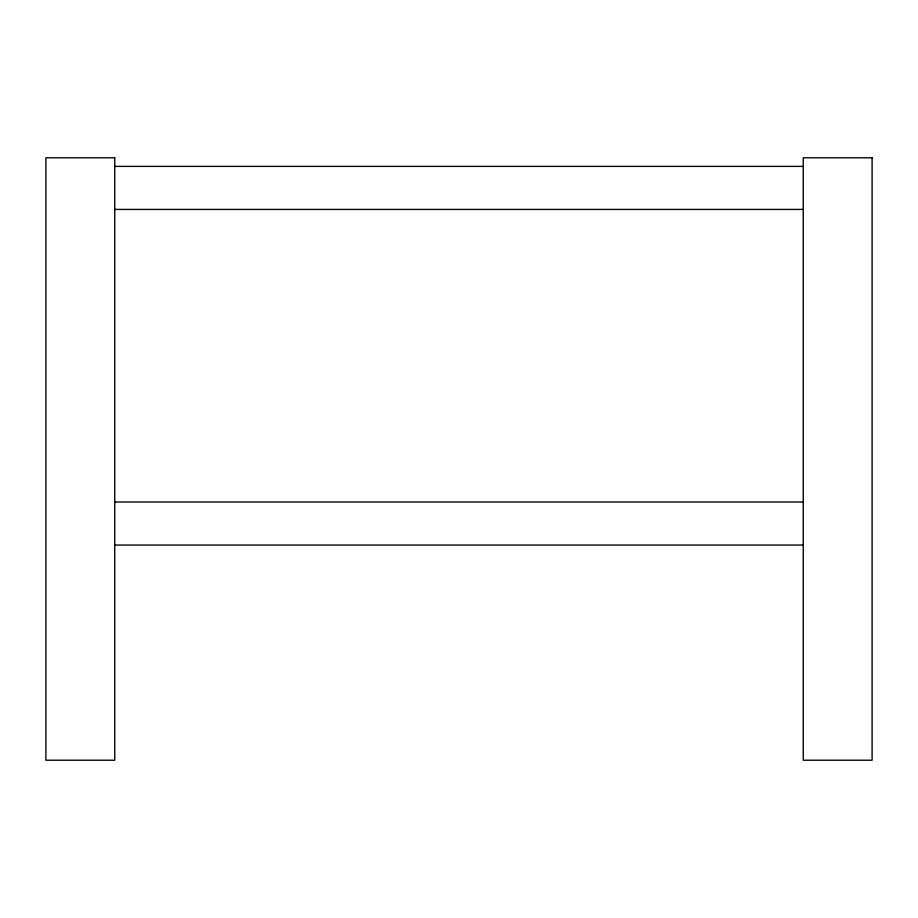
<?xml version="1.0" encoding="UTF-8"?>
<svg xmlns="http://www.w3.org/2000/svg" width="918" height="918" viewBox="0 0 918 918"><rect width="100%" height="100%" fill="white"/><g stroke="black" fill="none" stroke-linecap="round" stroke-linejoin="round"><path stroke-width="1.38" d="M114.75 166.387L803.25 166.387M114.75 209.419L803.25 209.419M114.75 502.031L803.25 502.031M114.75 545.062L803.25 545.062M114.75 157.781L45.9 157.781L45.9 760.219L114.75 760.219L114.75 157.781M872.1 157.781L803.25 157.781L803.25 760.219L872.1 760.219L872.1 157.781"/></g></svg>
